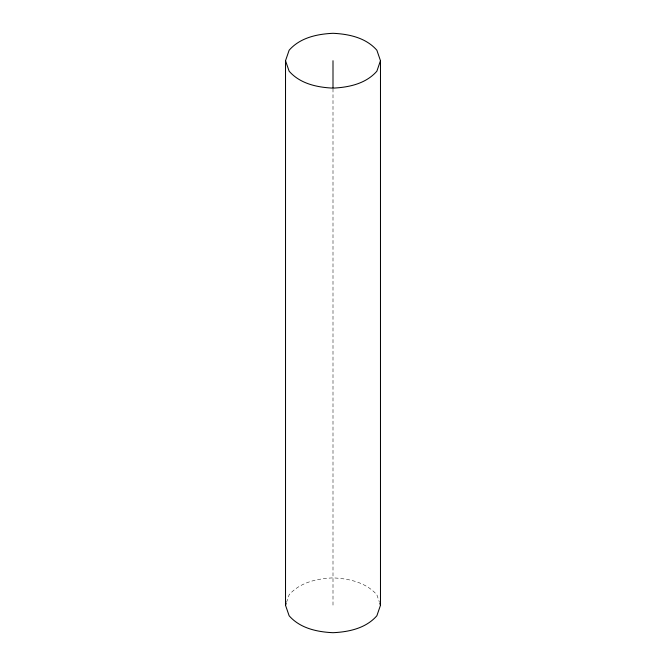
<?xml version="1.0" encoding="UTF-8"?>
<svg xmlns="http://www.w3.org/2000/svg" width="666" height="666" viewBox="0 0 666 666"><rect width="100%" height="100%" fill="white"/><g stroke="black" fill="none" stroke-linecap="round" stroke-linejoin="round"><path stroke-width="0.5" stroke-dasharray="3.33 2.5" d="M286.505 602.43L289.136 594.796C300.116 582.267 317.049 578.621 333 577.88C348.951 578.621 365.884 582.267 376.864 594.796L379.495 602.43M333 88.769L333 605.286"/><path stroke-width="1" d="M285.523 60.714L289.136 50.225C300.116 37.687 317.049 34.049 333 33.3C348.951 34.049 365.884 37.687 376.864 50.225L380.477 60.714L380.477 605.286L376.864 615.775C365.884 628.313 348.951 631.951 333 632.7C317.049 631.951 300.116 628.313 289.136 615.775L285.523 605.286L285.523 60.714L289.136 71.204C300.116 83.733 317.049 87.379 333 88.12C348.951 87.379 365.884 83.733 376.864 71.204L380.477 60.714M285.523 605.286L286.18 603.379M379.82 603.379L380.477 605.286M333 60.714L333 87.729"/></g></svg>
